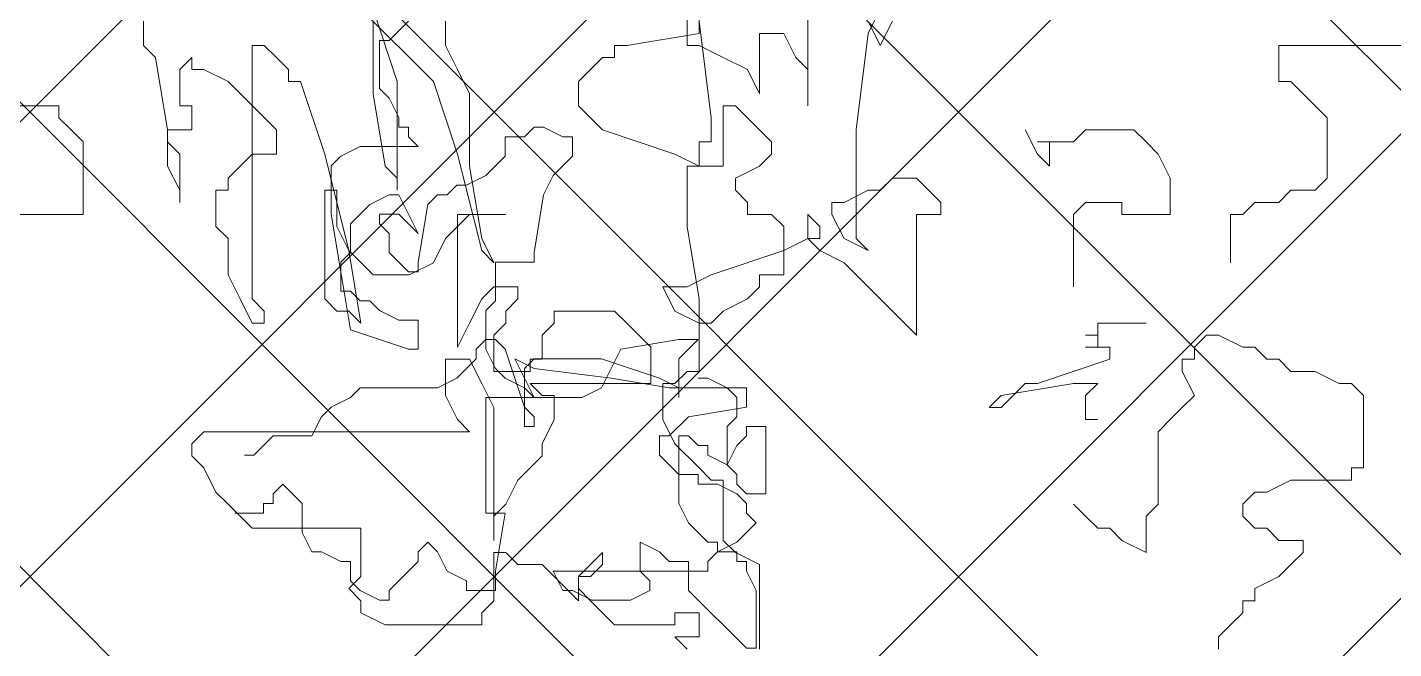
# Model space of a CAD drawing. Extents: x -95 to 325, y -1215 to -918.
# Drawn here: x 84.85 to 94.1, y -1091.14 to -1086.93 of the extents above; entities that cross this region are included whole.
import ezdxf

# ---------------------------------------------------------------- set-up
doc = ezdxf.new("R2010")
doc.units = 0
doc.layers.get('0').update_dxf_attribs({"linetype": 'CONTINUOUS'})
doc.layers.add('尺寸标注', color=7, linetype='CONTINUOUS')
doc.layers.add('马尼拉草', color=80, linetype='CONTINUOUS')

# ---------------------------------------------------------------- blocks, each defined once
blk = doc.blocks.new('tulia')
at = {"color": 3, "lineweight": 0}
for p, q in [((202.5629, 276.2788), (202.5629, 276.2191)), ((204.8323, 275.861), (204.8323, 276.2788)), ((204.8494, 275.989), (204.8494, 276.2752)), ((204.8494, 276.2752), (204.8971, 276.2752)), ((204.8971, 276.2752), (204.9926, 276.1798)), ((205.1906, 276.2788), (205.2504, 276.2191)), ((202.5629, 276.2191), (202.5032, 276.1594)), ((204.9926, 276.1798), (205.0881, 276.0844)), ((205.1309, 276.2191), (205.1309, 276.0997)), ((205.2504, 276.2191), (205.1309, 276.2191)), ((202.5032, 276.1594), (202.4434, 276.0997)), ((205.2504, 276.0997), (205.2504, 276.1594)), ((205.2504, 276.1594), (205.549, 276.1594)), ((205.549, 276.1594), (205.6087, 276.0997)), ((206.2059, 276.0997), (206.2059, 276.1594)), ((206.2059, 276.1594), (206.6837, 276.1594)), ((206.6837, 276.1594), (206.8031, 276.0997)), ((202.4434, 276.0401), (202.3837, 276.0401)), ((202.3837, 276.0401), (202.3837, 275.9804)), ((202.4434, 276.0997), (202.4434, 276.0401)), ((205.0881, 276.0844), (205.1835, 275.989)), ((205.1309, 276.0997), (205.2504, 276.0997)), ((205.6087, 276.0997), (205.6684, 276.0401)), ((205.6684, 276.0401), (205.7281, 275.9804)), ((205.7281, 275.9207), (205.7281, 276.0401)), ((205.7281, 276.0401), (205.7879, 275.9804)), ((206.1462, 276.0401), (206.2059, 276.0997)), ((206.1462, 275.8013), (206.1462, 276.0401)), ((206.8031, 276.0997), (206.8031, 276.0401)), ((206.8031, 276.0401), (206.8628, 275.9804)), ((202.3837, 275.9804), (202.2643, 275.9207)), ((204.8971, 275.8936), (204.8494, 275.989)), ((205.1835, 275.989), (205.1835, 275.8459)), ((205.3745, 275.989), (205.47, 276.0367)), ((205.3745, 275.9413), (205.3745, 275.989)), ((205.47, 276.0367), (205.661, 276.0367)), ((205.661, 276.0367), (205.7564, 275.989)), ((205.7281, 275.9804), (205.7281, 275.9207)), ((205.7564, 275.989), (205.8042, 275.989)), ((205.7879, 275.9804), (205.8476, 275.9207)), ((205.8042, 275.989), (205.8519, 275.8936)), ((206.1384, 275.8936), (206.1384, 275.989)), ((206.1384, 275.989), (206.2816, 275.989)), ((206.2816, 275.989), (206.2816, 275.9413)), ((206.6158, 275.9413), (206.6635, 275.989)), ((206.6635, 275.989), (206.6635, 276.0367)), ((206.6635, 276.0367), (206.7113, 276.0367)), ((206.7113, 276.0367), (206.8067, 275.989)), ((206.8628, 275.9804), (206.8031, 275.9207)), ((206.8067, 275.989), (206.8545, 275.9413)), ((202.2643, 275.9207), (202.2046, 275.861)), ((205.4222, 275.8936), (205.3745, 275.9413)), ((205.6684, 275.9207), (205.6087, 275.861)), ((205.7281, 275.9207), (205.6684, 275.9207)), ((205.6684, 275.861), (205.7281, 275.9207)), ((205.8476, 275.9207), (205.9073, 275.861)), ((206.2816, 275.9413), (206.3771, 275.8936)), ((206.5203, 275.8459), (206.6158, 275.9413)), ((206.8031, 275.9207), (206.8031, 275.682)), ((206.8545, 275.9413), (206.8545, 275.8459)), ((202.2046, 275.861), (202.1448, 275.8013)), ((204.9517, 275.8013), (204.8323, 275.861)), ((204.8971, 275.8459), (204.8971, 275.8936)), ((204.9448, 275.8459), (204.8971, 275.8459)), ((204.9448, 275.7982), (204.9448, 275.8459)), ((205.0881, 275.8459), (205.0403, 275.7982)), ((205.8519, 275.8936), (205.0881, 275.8936)), ((205.0881, 275.8936), (205.0881, 275.8459)), ((205.1835, 275.8459), (205.279, 275.8459)), ((205.279, 275.8459), (205.3268, 275.7982)), ((205.4222, 275.7505), (205.4222, 275.8936)), ((205.6087, 275.861), (205.6087, 275.8013)), ((205.6087, 275.8013), (205.6684, 275.861)), ((205.9073, 275.861), (206.0267, 275.861)), ((206.0267, 275.861), (206.0865, 275.8013)), ((206.0906, 275.6074), (206.1384, 275.8936)), ((206.3771, 275.8936), (206.4248, 275.7982)), ((206.5203, 275.7982), (206.5203, 275.8459)), ((206.8545, 275.8459), (206.9022, 275.8459)), ((206.9022, 275.8459), (206.9977, 275.7982)), ((202.1448, 275.8013), (202.1448, 275.7417)), ((202.9212, 275.6223), (202.9212, 275.8013)), ((202.9212, 275.8013), (203.0407, 275.7417)), ((205.0403, 275.7982), (204.9448, 275.7982)), ((205.0403, 275.7982), (204.9448, 275.7505)), ((205.0115, 275.7417), (204.9517, 275.8013)), ((205.0403, 275.7505), (205.0403, 275.7982)), ((205.3268, 275.7982), (205.4222, 275.7505)), ((206.0865, 275.8013), (206.1462, 275.8013)), ((206.4248, 275.7982), (206.4725, 275.7505)), ((206.4725, 275.7505), (206.5203, 275.7982)), ((206.9977, 275.7982), (207.0454, 275.7982)), ((207.0454, 275.7982), (207.0932, 275.7028)), ((202.1448, 275.7417), (202.2643, 275.7417)), ((202.2643, 275.7417), (202.324, 275.682)), ((203.0407, 275.7417), (203.1004, 275.682)), ((204.9448, 275.7505), (204.8494, 275.6551)), ((205.0115, 275.4433), (205.0115, 275.7417)), ((205.0881, 275.7505), (205.0403, 275.7505)), ((205.1358, 275.7028), (205.0881, 275.7505)), ((205.1835, 275.6551), (205.1358, 275.7028)), ((206.1462, 275.0852), (206.1462, 275.7417)), ((206.1462, 275.7417), (206.1462, 275.6223)), ((207.0932, 275.7028), (207.0932, 275.5597)), ((202.324, 275.682), (202.3837, 275.682)), ((202.3837, 275.682), (202.4434, 275.6223)), ((203.1004, 275.682), (203.1601, 275.682)), ((203.1601, 275.682), (203.2198, 275.6223)), ((204.8494, 275.6551), (204.8971, 275.6074)), ((205.2313, 275.5597), (205.1835, 275.6551)), ((206.8031, 275.682), (207.3406, 275.682)), ((207.3406, 275.682), (207.4003, 275.6223)), ((202.4434, 275.6223), (202.4434, 275.5626)), ((202.8615, 275.5626), (202.9212, 275.6223)), ((203.2198, 275.6223), (203.2795, 275.5626)), ((204.8971, 275.6074), (204.8971, 275.5597)), ((206.1462, 275.6223), (206.0865, 275.5626)), ((206.1861, 275.6074), (206.0906, 275.6074)), ((206.1861, 275.0349), (206.1861, 275.6074)), ((207.2841, 275.5597), (207.2841, 275.6074)), ((207.2841, 275.6074), (207.4274, 275.6074)), ((207.4003, 275.6223), (207.4601, 275.5626)), ((202.324, 275.503), (202.2046, 275.4433)), ((202.3837, 275.503), (202.324, 275.503)), ((202.4434, 275.5626), (202.3837, 275.503)), ((202.8615, 275.2046), (202.8615, 275.5626)), ((204.8016, 275.178), (204.8016, 275.512)), ((204.8016, 275.512), (204.8971, 275.512)), ((204.8971, 275.5597), (204.9448, 275.512)), ((204.8971, 275.512), (204.9448, 275.4643)), ((204.9448, 275.512), (205.0403, 275.4643)), ((205.2313, 275.2257), (205.2313, 275.5597)), ((206.0865, 275.5626), (206.0267, 275.4433)), ((207.0932, 275.5597), (207.1887, 275.4643)), ((207.1887, 275.4643), (207.2364, 275.512)), ((207.2364, 275.512), (207.2364, 275.5597)), ((207.2364, 275.5597), (207.2841, 275.5597)), ((207.4601, 275.5626), (207.5198, 275.503)), ((207.5198, 275.503), (207.5795, 275.3836)), ((202.2046, 275.4433), (201.9059, 275.4433)), ((201.9059, 275.4433), (201.9059, 275.3836)), ((204.9448, 275.4643), (204.9448, 275.4166)), ((205.0712, 275.4433), (205.0115, 275.4433)), ((205.0403, 275.4643), (205.1358, 275.4643)), ((205.1309, 275.3836), (205.0712, 275.4433)), ((205.1358, 275.4643), (205.1358, 275.4166)), ((206.0267, 275.4433), (205.9073, 275.3239)), ((201.9059, 275.3836), (201.8462, 275.3836)), ((201.8462, 275.3836), (201.8462, 275.0255)), ((204.9448, 275.4166), (204.9926, 275.3689)), ((204.9926, 275.3689), (204.9448, 275.2734)), ((204.9926, 275.178), (204.9926, 275.3689)), ((204.9926, 275.3689), (205.0881, 275.3212)), ((205.2504, 275.2643), (205.1309, 275.3836)), ((205.1358, 275.4166), (205.2313, 275.4166)), ((205.2313, 275.4166), (205.279, 275.3689)), ((205.279, 275.3689), (205.3268, 275.3212)), ((207.5795, 275.3836), (207.6392, 275.3239)), ((205.0881, 275.3212), (205.0881, 275.2734)), ((205.3268, 275.3212), (205.3268, 275.2257)), ((205.9073, 275.3239), (205.9073, 275.2643)), ((207.3319, 275.3212), (207.2841, 275.2734)), ((207.3796, 275.3212), (207.3319, 275.3212)), ((207.6392, 275.3239), (207.6392, 275.2643)), ((204.9448, 275.2734), (204.8971, 275.2257)), ((205.0881, 275.2734), (205.1358, 275.2734)), ((205.1358, 275.2734), (205.1835, 275.2257)), ((205.3101, 275.1449), (205.2504, 275.2643)), ((205.9073, 275.2643), (205.8476, 275.1449)), ((207.2841, 275.2734), (207.2364, 275.2257)), ((207.6392, 275.2643), (207.5795, 275.2046)), ((202.8018, 275.1449), (202.8615, 275.2046)), ((204.8971, 275.178), (204.8016, 275.178)), ((204.8971, 275.2257), (204.8971, 275.178)), ((204.9448, 275.1303), (204.9926, 275.178)), ((205.1835, 275.2257), (205.2313, 275.2257)), ((205.279, 275.2257), (205.1835, 275.1303)), ((205.3268, 275.2257), (205.279, 275.2257)), ((205.9474, 275.1303), (205.9474, 275.178)), ((205.9474, 275.178), (205.9951, 275.178)), ((205.9951, 275.178), (205.9951, 274.8918)), ((207.5795, 275.2046), (206.2656, 275.2046)), ((206.2656, 275.2046), (206.3253, 275.1449)), ((207.0454, 275.2257), (206.9977, 275.1303)), ((207.2364, 275.2257), (207.0454, 275.2257)), ((202.742, 275.0852), (202.8018, 275.1449)), ((203.1601, 275.1449), (203.2198, 275.1449)), ((203.2198, 275.1449), (203.2198, 275.0255)), ((205.1835, 275.1303), (204.8971, 275.0826)), ((204.9448, 275.0349), (204.9448, 275.1303)), ((205.3101, 274.9659), (205.3101, 275.1449)), ((205.8476, 275.1449), (205.8476, 275.0255)), ((205.9951, 275.0826), (205.9474, 275.1303)), ((206.3253, 275.1449), (206.3851, 275.0255)), ((206.9977, 275.1303), (206.95, 275.0826)), ((201.8462, 275.0255), (201.9059, 274.9659)), ((202.6823, 275.0255), (202.742, 275.0852)), ((202.742, 274.9062), (202.6823, 275.0255)), ((203.2198, 275.0255), (203.1601, 274.9659)), ((203.2795, 274.9659), (203.6379, 275.0255)), ((203.5782, 275.0255), (203.5184, 274.9659)), ((203.6379, 275.0852), (203.5782, 275.0255)), ((203.6379, 275.0255), (203.6976, 275.0852)), ((203.6976, 275.0852), (203.6379, 275.0852)), ((204.8971, 275.0826), (204.8971, 274.9872)), ((204.9926, 274.9872), (204.9448, 275.0349)), ((205.2313, 274.9872), (205.2313, 275.0349)), ((205.2313, 275.0349), (205.2313, 274.8441)), ((205.6132, 274.9872), (205.7087, 275.0349)), ((205.7087, 275.0349), (205.9474, 275.0349)), ((205.8476, 275.0255), (205.9073, 275.0255)), ((205.9073, 275.0255), (205.967, 274.9659)), ((205.9951, 274.9395), (205.9474, 275.0349)), ((205.9474, 275.0349), (206.1861, 275.0349)), ((205.9474, 275.0349), (205.9951, 274.9872)), ((206.0906, 274.7964), (205.9951, 275.0826)), ((206.2059, 274.9659), (206.1462, 275.0852)), ((206.3851, 275.0255), (206.3851, 274.8465)), ((206.8545, 275.0349), (206.8067, 274.9872)), ((206.95, 275.0826), (206.8545, 275.0349)), ((201.9059, 274.9659), (201.9657, 274.9659)), ((201.9657, 274.9659), (202.0851, 274.9062)), ((203.4587, 274.9659), (203.1004, 274.8465)), ((203.1601, 274.9659), (203.2795, 274.9659)), ((203.5184, 274.9659), (203.4587, 274.9659)), ((204.8971, 274.9872), (205.279, 274.9872)), ((205.0881, 274.9395), (204.9926, 274.9872)), ((205.1906, 274.9062), (205.2504, 274.9659)), ((205.3268, 274.9395), (205.2313, 274.9872)), ((205.2504, 274.9659), (205.3101, 274.9659)), ((205.279, 274.9872), (205.5655, 274.9395)), ((205.967, 274.9659), (205.3698, 274.9659)), ((205.3698, 274.9659), (205.3698, 274.7868)), ((205.5655, 274.8918), (205.6132, 274.9872)), ((205.9951, 274.9872), (206.0906, 274.9395)), ((206.2656, 274.8465), (206.2059, 274.9659)), ((206.4248, 274.9872), (206.3293, 274.9395)), ((206.8067, 274.9872), (206.4248, 274.9872)), ((202.0851, 274.9062), (202.2046, 274.9062)), ((202.2046, 274.9062), (202.2643, 274.8465)), ((202.742, 274.8465), (202.742, 274.9062)), ((205.1358, 274.9395), (205.0881, 274.9395)), ((205.1309, 274.5481), (205.1309, 274.9062)), ((205.1309, 274.9062), (205.1906, 274.9062)), ((205.6132, 274.8441), (205.3268, 274.9395)), ((205.5177, 274.7964), (205.5655, 274.8918)), ((205.5655, 274.9395), (205.9474, 274.8918)), ((205.9474, 274.8918), (206.0429, 274.8441)), ((205.9951, 274.8918), (205.9474, 274.8441)), ((205.967, 274.8465), (205.967, 274.9062)), ((205.967, 274.9062), (206.1462, 274.9062)), ((206.0429, 274.8441), (205.9951, 274.9395)), ((206.0906, 274.9395), (206.1384, 274.8918)), ((206.1384, 274.8918), (206.1861, 274.7964)), ((206.1462, 274.9062), (206.1462, 274.7272)), ((206.3293, 274.9395), (206.2338, 274.8441)), ((202.2643, 274.8465), (202.324, 274.8465)), ((202.324, 274.8465), (202.3837, 274.7868)), ((202.6823, 274.7868), (202.6823, 274.8465)), ((202.6823, 274.8465), (202.742, 274.8465)), ((203.1004, 274.8465), (203.1004, 274.7868)), ((205.2313, 274.8441), (205.1835, 274.7964)), ((205.9474, 274.8441), (205.6132, 274.8441)), ((205.9073, 274.7272), (205.9073, 274.8465)), ((205.9073, 274.8465), (205.967, 274.8465)), ((206.2338, 274.8441), (206.2338, 274.7964)), ((206.3851, 274.8465), (206.2656, 274.8465)), ((202.3837, 274.7868), (202.4434, 274.7868)), ((202.4434, 274.7868), (202.5629, 274.7272)), ((202.6226, 274.7272), (202.6823, 274.7868)), ((203.1004, 274.7868), (203.2198, 274.7868)), ((203.2198, 274.7868), (203.1601, 274.7868)), ((203.1601, 274.7868), (203.1601, 274.7272)), ((205.1835, 274.7964), (205.1358, 274.7487)), ((205.2313, 274.7487), (205.5177, 274.7964)), ((205.3698, 274.7868), (205.4892, 274.6675)), ((206.1384, 274.7487), (206.0906, 274.7964)), ((206.2338, 274.7964), (206.1861, 274.7487)), ((206.1861, 274.7964), (206.1861, 274.6056)), ((206.2656, 274.6675), (206.3253, 274.7868)), ((206.3253, 274.7868), (206.3253, 274.1901)), ((206.5203, 274.6533), (206.5203, 274.7964)), ((206.5203, 274.7964), (206.568, 274.7964)), ((206.568, 274.7964), (206.8545, 274.701)), ((202.5629, 274.7272), (202.6226, 274.7272)), ((203.1601, 274.7272), (203.2198, 274.7272)), ((203.2198, 274.7272), (203.1601, 274.7272)), ((203.1601, 274.7272), (203.1601, 274.6675)), ((204.0559, 274.1304), (204.0559, 274.7272)), ((204.0559, 274.7272), (204.4143, 274.3691)), ((205.1358, 274.7487), (205.2313, 274.7487)), ((205.8476, 274.6675), (205.9073, 274.7272)), ((206.1462, 274.7272), (206.0865, 274.6675)), ((206.1861, 274.7487), (206.1384, 274.7487)), ((206.8545, 274.701), (206.9022, 274.4148)), ((203.1601, 274.6675), (202.9212, 274.6675)), ((205.0115, 274.6078), (205.0712, 274.6675)), ((205.0712, 274.6675), (205.1309, 274.6675)), ((205.1309, 274.6675), (205.2504, 274.6078)), ((205.4892, 274.6675), (205.549, 274.6078)), ((205.8476, 274.6078), (205.8476, 274.6675)), ((206.0865, 274.6675), (206.0865, 274.6078)), ((206.2059, 274.5481), (206.2656, 274.6675)), ((206.6158, 274.6533), (206.5203, 274.6533)), ((206.7113, 274.6056), (206.6158, 274.6533)), ((206.8628, 274.6078), (206.8031, 274.6675)), ((206.8031, 274.6675), (206.8628, 274.3094)), ((207.2809, 274.6078), (207.2809, 274.6675)), ((207.2809, 274.6675), (207.3406, 274.6675)), ((207.3406, 274.6675), (207.4003, 274.5481)), ((204.892, 274.5481), (205.0115, 274.6078)), ((205.2504, 274.6078), (205.3101, 274.4885)), ((205.549, 274.6078), (205.8476, 274.6078)), ((206.0865, 274.6078), (206.0267, 274.5481)), ((206.1861, 274.6056), (206.1384, 274.5579)), ((206.1384, 274.5579), (206.1384, 274.3671)), ((206.759, 274.5579), (206.7113, 274.6056)), ((206.8067, 274.5579), (206.759, 274.5579)), ((206.8545, 274.5102), (206.8067, 274.5579)), ((206.9226, 274.6078), (206.8628, 274.6078)), ((206.9823, 274.5481), (206.9226, 274.6078)), ((207.3406, 274.5481), (207.2809, 274.6078)), ((203.2795, 274.4885), (203.2795, 274.1304)), ((204.8323, 274.4885), (204.892, 274.5481)), ((204.8323, 274.4288), (204.8323, 274.4885)), ((205.1906, 274.4885), (205.0712, 274.4288)), ((205.1906, 274.1901), (205.1309, 274.5481)), ((205.3101, 274.4885), (205.1906, 274.4885)), ((206.0267, 274.5481), (206.0267, 274.4885)), ((206.0267, 274.4885), (206.1462, 274.4885)), ((206.1462, 274.4885), (206.2059, 274.5481)), ((206.9022, 274.5102), (206.8545, 274.5102)), ((206.9022, 274.3671), (206.9022, 274.5102)), ((206.9823, 274.011), (206.9823, 274.5481)), ((207.3406, 273.2949), (207.3406, 274.5481)), ((207.4003, 274.5481), (207.4601, 274.4288)), ((204.7129, 274.3094), (204.7129, 274.4288)), ((204.7129, 274.4288), (204.8323, 274.4288)), ((205.0712, 274.4288), (204.7129, 274.3094)), ((206.4448, 274.3691), (206.5642, 274.4288)), ((206.5642, 274.4288), (206.7434, 274.4288)), ((206.7434, 274.4288), (206.8628, 274.3094)), ((207.4601, 274.4288), (207.4601, 274.2498)), ((202.5032, 274.3691), (202.5032, 274.1304)), ((204.4143, 274.3691), (204.5337, 274.3094)), ((206.1384, 274.3671), (205.9474, 274.3671)), ((205.9474, 274.3671), (205.9474, 274.3193)), ((206.2059, 274.2498), (206.1462, 274.3691)), ((206.1462, 274.3691), (206.2059, 274.3094)), ((206.3851, 274.2498), (206.4448, 274.3691)), ((206.4725, 274.0808), (206.5203, 274.3671)), ((206.5203, 274.3671), (206.5203, 274.4148)), ((206.5203, 274.4148), (206.568, 274.4148)), ((206.568, 274.4148), (206.6158, 274.3671)), ((206.6158, 274.3671), (206.6635, 274.3193)), ((206.8545, 274.3193), (206.9022, 274.3671)), ((206.9022, 274.4148), (206.95, 274.1285)), ((204.3545, 274.2498), (204.2948, 274.3094)), ((204.2948, 274.3094), (204.4143, 274.2498)), ((204.5337, 274.3094), (204.5934, 274.2498)), ((204.5934, 274.2498), (204.7129, 274.3094)), ((204.7129, 274.3094), (204.7129, 274.1901)), ((205.9474, 274.3193), (205.8997, 274.0331)), ((206.2059, 274.3094), (206.3253, 273.832)), ((206.6635, 274.3193), (206.6635, 274.2239)), ((206.8545, 274.1762), (206.8545, 274.3193)), ((206.8628, 274.3094), (206.9226, 274.1901)), ((206.8628, 274.3094), (206.9823, 273.832)), ((204.3545, 273.7127), (204.3545, 274.2498)), ((204.4143, 274.2498), (204.474, 274.1304)), ((204.5337, 274.1901), (204.5337, 274.2498)), ((204.5337, 274.2498), (204.5934, 274.2498)), ((204.5934, 274.2498), (204.5934, 274.1304)), ((206.2656, 273.8917), (206.2059, 274.2498)), ((206.3253, 274.1901), (206.3851, 274.2498)), ((206.6158, 274.1285), (206.5203, 274.2239)), ((206.5203, 274.2239), (206.568, 274.1285)), ((206.6635, 274.2239), (206.7113, 274.1762)), ((207.4601, 274.2498), (207.5198, 274.1901)), ((204.5934, 274.1304), (204.5337, 274.1901)), ((204.7129, 274.1901), (204.7726, 274.1304)), ((205.1906, 273.8917), (205.1906, 274.1901)), ((206.3253, 274.1901), (206.2656, 274.1304)), ((206.3253, 274.1304), (206.3253, 274.1901)), ((206.7113, 274.1762), (206.7113, 274.1285)), ((206.8067, 274.1285), (206.8545, 274.1762)), ((206.9226, 274.1901), (206.9226, 274.011)), ((207.5198, 274.1901), (207.5198, 274.011)), ((202.4434, 274.1304), (202.3837, 274.0707)), ((202.5032, 274.1304), (202.4434, 274.1304)), ((203.0407, 274.1304), (202.8018, 274.1304)), ((202.8018, 274.1304), (202.8018, 273.9514)), ((203.0407, 274.0707), (203.0407, 274.1304)), ((203.2795, 274.1304), (203.2198, 274.0707)), ((203.9365, 274.0707), (203.9365, 274.1304)), ((203.9365, 274.1304), (204.0559, 274.1304)), ((204.474, 274.1304), (204.474, 274.0707)), ((204.7726, 274.1304), (204.892, 274.1304)), ((204.892, 274.1304), (204.892, 274.0707)), ((206.2656, 274.1304), (206.0865, 274.1304)), ((206.0865, 274.1304), (206.3253, 274.1304)), ((206.4248, 274.0331), (206.4725, 274.0808)), ((206.568, 274.1285), (206.6158, 274.0331)), ((206.7113, 274.1285), (206.6158, 274.1285)), ((206.6635, 274.0331), (206.759, 274.0808)), ((206.759, 274.0808), (206.8067, 274.1285)), ((206.95, 274.1285), (206.95, 273.89)), ((208.1767, 273.7723), (208.1767, 274.1304)), ((208.1767, 274.1304), (208.535, 274.1304)), ((202.2643, 274.0707), (202.2046, 274.011)), ((202.3837, 274.0707), (202.2643, 274.0707)), ((203.2198, 274.0707), (203.0407, 274.0707)), ((204.0559, 273.9514), (203.9365, 274.0707)), ((204.4143, 274.0707), (204.2948, 274.011)), ((204.474, 274.0707), (204.4143, 274.0707)), ((204.892, 274.0707), (204.9517, 274.011)), ((205.8997, 274.0331), (205.8519, 273.9377)), ((206.3293, 273.9854), (206.3771, 274.0331)), ((206.3771, 274.0331), (206.4248, 274.0331)), ((206.6158, 274.0331), (206.6635, 274.0331)), ((207.6989, 274.011), (207.6989, 274.0707)), ((207.6989, 274.0707), (207.6989, 273.832)), ((202.0851, 274.011), (202.0254, 273.9514)), ((202.0254, 273.9514), (202.0254, 273.653)), ((202.2046, 274.011), (202.0851, 274.011)), ((202.8018, 273.9514), (202.8615, 273.832)), ((204.1754, 273.9514), (204.0559, 273.9514)), ((204.2351, 274.011), (204.1754, 273.9514)), ((204.2948, 274.011), (204.2351, 274.011)), ((204.9517, 273.9514), (204.8323, 273.8917)), ((204.9517, 274.011), (204.9517, 273.9514)), ((206.1861, 273.9377), (206.2816, 273.9854)), ((206.2816, 273.9854), (206.3293, 273.9854)), ((206.624, 273.474), (206.624, 274.011)), ((206.624, 274.011), (206.624, 273.9514)), ((206.624, 273.9514), (206.6837, 273.8917)), ((206.9226, 274.011), (206.9823, 274.011)), ((207.4601, 273.9514), (207.3406, 273.832)), ((207.5198, 274.011), (207.4601, 274.011)), ((207.4601, 274.011), (207.4601, 273.9514)), ((207.7587, 273.8917), (207.6989, 274.011)), ((203.399, 273.7723), (203.399, 273.8917)), ((203.399, 273.8917), (203.4587, 273.832)), ((204.8323, 273.8917), (204.7726, 273.832)), ((205.0115, 273.5933), (205.0115, 273.8917)), ((205.0115, 273.8917), (205.1906, 273.8917)), ((205.1309, 273.7723), (205.1309, 273.8917)), ((205.1309, 273.8917), (205.2504, 273.832)), ((205.8519, 273.9377), (205.7564, 273.8423)), ((206.0906, 273.8423), (206.1861, 273.9377)), ((206.2656, 273.5336), (206.2656, 273.8917)), ((206.6837, 273.8917), (206.7434, 273.5336)), ((206.95, 273.89), (206.9022, 273.8423)), ((207.7587, 273.7127), (207.7587, 273.8917)), ((202.8615, 273.832), (202.9212, 273.7723)), ((203.4587, 273.832), (203.5184, 273.7127)), ((204.7726, 273.832), (204.7726, 273.7723)), ((205.2504, 273.832), (205.6087, 273.7127)), ((205.7564, 273.8423), (205.7564, 273.7469)), ((206.0906, 273.7469), (206.0906, 273.8423)), ((206.3253, 273.832), (206.4448, 273.474)), ((206.9022, 273.8423), (206.8067, 273.7946)), ((206.9823, 273.832), (207.1017, 273.474)), ((207.3406, 273.832), (207.2212, 273.832)), ((207.2212, 273.832), (207.2212, 273.7127)), ((207.6989, 273.832), (207.7587, 273.7723)), ((202.9212, 273.7723), (202.9809, 273.7127)), ((203.2198, 273.7127), (203.2795, 273.7723)), ((203.2795, 273.7723), (203.4587, 273.7723)), ((203.4587, 273.7723), (203.399, 273.7723)), ((204.7726, 273.7723), (204.8323, 273.7127)), ((205.0712, 273.653), (205.0712, 273.7723)), ((205.0712, 273.7723), (205.1309, 273.7723)), ((205.7564, 273.7469), (205.8042, 273.7469)), ((205.8042, 273.7469), (205.8997, 273.6992)), ((205.9474, 273.6992), (205.9951, 273.7469)), ((205.9951, 273.7469), (206.0906, 273.7469)), ((206.8067, 273.7946), (206.5203, 273.7946)), ((206.5203, 273.7946), (206.568, 273.7469)), ((206.568, 273.7469), (206.568, 273.6992)), ((207.7587, 273.7723), (207.7587, 273.7127)), ((208.2364, 273.7127), (208.1767, 273.7723)), ((202.9809, 273.7127), (203.2198, 273.7127)), ((204.2948, 273.2352), (204.3545, 273.7127)), ((204.8323, 273.7127), (204.892, 273.653)), ((205.6087, 273.7127), (205.7281, 273.5933)), ((205.8997, 273.6992), (205.9474, 273.6992)), ((206.568, 273.6992), (206.6158, 273.6992)), ((206.6158, 273.6992), (206.6158, 273.6515)), ((207.2212, 273.7127), (207.4601, 273.474)), ((207.6392, 273.5933), (207.6392, 273.7127)), ((207.6392, 273.7127), (207.7587, 273.7127)), ((207.7587, 273.7127), (207.8184, 273.3546)), ((208.2962, 273.653), (208.2364, 273.7127)), ((202.0254, 273.653), (202.1448, 273.5336)), ((204.892, 273.653), (204.9517, 273.5933)), ((205.1309, 273.1756), (205.0712, 273.653)), ((206.6158, 273.6515), (206.6635, 273.5561)), ((208.2962, 273.5933), (208.2962, 273.653)), ((204.5934, 273.4143), (204.5934, 273.5933)), ((204.5934, 273.5933), (204.5934, 273.1159)), ((204.9517, 273.5933), (205.0115, 273.5933)), ((205.7281, 273.5933), (205.7281, 273.474)), ((206.6635, 273.5561), (206.7113, 273.5084)), ((207.6989, 273.5933), (207.6392, 273.5933)), ((207.6989, 273.4143), (207.6989, 273.5933)), ((208.535, 273.5933), (208.2962, 273.5933)), ((202.1448, 273.5336), (202.2046, 273.474)), ((202.2046, 273.474), (202.2643, 273.474)), ((202.2643, 273.474), (202.2643, 273.2949)), ((204.892, 273.4143), (204.8323, 273.5336)), ((204.8323, 273.5336), (204.8323, 273.2352)), ((205.7281, 273.474), (205.6087, 273.3546)), ((206.3253, 273.4143), (206.2656, 273.5336)), ((206.4448, 273.474), (206.8031, 273.1159)), ((206.7434, 273.1159), (206.624, 273.474)), ((206.7113, 273.5084), (206.7113, 273.2698)), ((206.7434, 273.5336), (206.7434, 273.1756)), ((207.1017, 273.474), (207.1615, 273.474)), ((207.1615, 273.474), (207.1615, 273.4143)), ((207.4601, 273.474), (207.5795, 273.4143)), ((204.6531, 273.3546), (204.5934, 273.4143)), ((205.0115, 273.3546), (204.892, 273.4143)), ((206.3851, 273.2949), (206.3253, 273.4143)), ((207.1615, 273.4143), (207.2212, 273.3546)), ((207.5795, 273.4143), (207.6392, 273.4143)), ((207.6392, 273.4143), (207.6392, 273.3546)), ((207.6392, 273.3546), (207.6989, 273.4143)), ((204.7129, 273.2352), (204.6531, 273.3546)), ((205.1309, 273.2949), (205.0115, 273.3546)), ((205.6087, 273.3546), (205.549, 273.3546)), ((205.549, 273.3546), (205.549, 273.2949)), ((207.2212, 273.3546), (207.2809, 273.2949)), ((207.8184, 273.3546), (207.8781, 273.2949)), ((202.2643, 273.2949), (201.5476, 273.2949)), ((204.2351, 273.2949), (204.1754, 273.1756)), ((204.2948, 273.1756), (204.2351, 273.2949)), ((205.1906, 273.2949), (205.1309, 273.2949)), ((205.4892, 273.2949), (205.1309, 273.2352)), ((205.1906, 272.8772), (205.1906, 273.2949)), ((205.549, 273.2949), (205.4892, 273.2949)), ((206.3851, 273.1756), (206.3851, 273.2949)), ((206.6635, 273.2698), (206.568, 273.1744)), ((206.7113, 273.2698), (206.6635, 273.2698)), ((207.2809, 273.2949), (207.3406, 273.2949)), ((207.8781, 273.2949), (207.8781, 273.1756)), ((204.2351, 273.1159), (204.2948, 273.2352)), ((204.8323, 273.2352), (204.7129, 273.2352)), ((205.1309, 273.2352), (205.1309, 273.1159))]:
    blk.add_line(p, q, dxfattribs=at)
blk = doc.blocks.new('tuli')
at = {"color": 3}
blk.add_blockref('tulia', (-25.9976, 9.2058), dxfattribs=at)

msp = doc.modelspace()

# ---------------------------------------------------------------- hatches: boundary and pattern name
at = {"layer": '尺寸标注'}
h = msp.add_hatch(dxfattribs=at)
h.set_pattern_fill('NET', color=26, scale=0.7, angle=45, style=0)
edge = h.paths.add_edge_path()
edge.add_line((75.0215, -1080.9958), (80.8174, -1097.2921))
edge.add_line((80.8174, -1097.2921), (129.1798, -1097.2921))
edge.add_line((129.1798, -1097.2921), (129.1798, -1082.4912))
edge.add_spline(control_points=[(129.1798, -1082.4912), (125.0333, -1080.8128), (112.5299, -1075.9371), (94.4974, -1090.6798), (80.5931, -1083.0269), (75.0215, -1080.9958)], knot_values=[137.42757, 137.42757, 137.42757, 137.42757, 150.318008, 176.245126, 193.577857, 193.577857, 193.577857, 193.577857], degree=3, periodic=0)
at = {"layer": '马尼拉草'}
h = msp.add_hatch(dxfattribs=at)
h.set_pattern_fill('AR-SAND', color=256, scale=0.1, style=0)
edge = h.paths.add_edge_path()
edge.add_line((129.1798, -1062.289), (129.1798, -1082.4912))
edge.add_spline(control_points=[(129.1798, -1082.4912), (125.0333, -1080.8128), (112.5299, -1075.9371), (91.7374, -1092.9364), (66.7332, -1072.3854), (41.7291, -1092.9391), (16.7497, -1072.5035), (-7.7416, -1091.997), (-23.6436, -1081.1645), (-31.4869, -1079.539)], knot_values=[26.944979, 26.944979, 26.944979, 26.944979, 39.835418, 65.762535, 91.689652, 117.61677, 143.543887, 169.471017, 193.577857, 193.577857, 193.577857, 193.577857], degree=3, periodic=0)
edge.add_line((-31.4869, -1079.539), (-31.4869, -1059.3369))
edge.add_spline(control_points=[(-31.4869, -1059.3369), (-23.6436, -1060.9624), (-7.7416, -1071.7949), (16.7497, -1052.3013), (41.7291, -1072.7369), (66.7332, -1052.1833), (91.7374, -1072.7343), (112.5299, -1055.735), (125.0333, -1060.6107), (129.1798, -1062.289)], knot_values=[26.944979, 26.944979, 26.944979, 26.944979, 51.051819, 76.978949, 102.906066, 128.833183, 154.760301, 180.687418, 193.577857, 193.577857, 193.577857, 193.577857], degree=3, periodic=0)

# ---------------------------------------------------------------- block references
at = {"color": 1, "lineweight": 0, "xscale": 1.369095795671456, "yscale": 1.369095796253532, "zscale": 1.369095795696208, "rotation": 180}
msp.add_blockref('tuli', (334.6461, -700.2857), dxfattribs=at)

doc.saveas('drawing.dxf')
